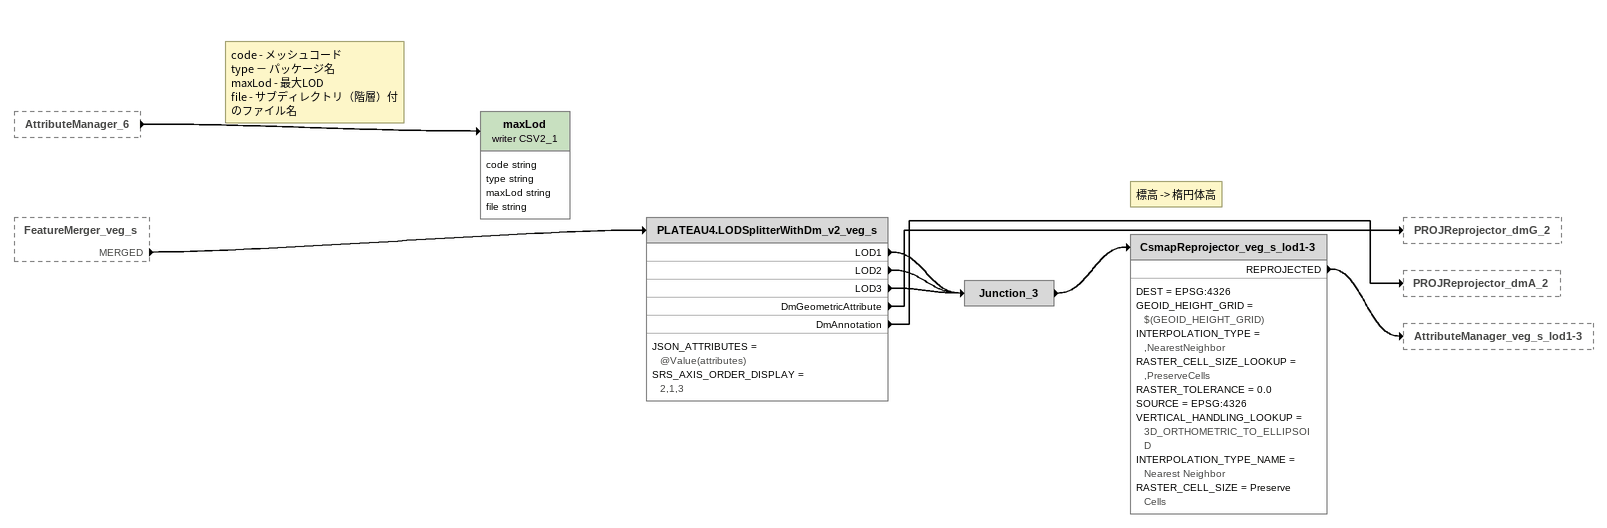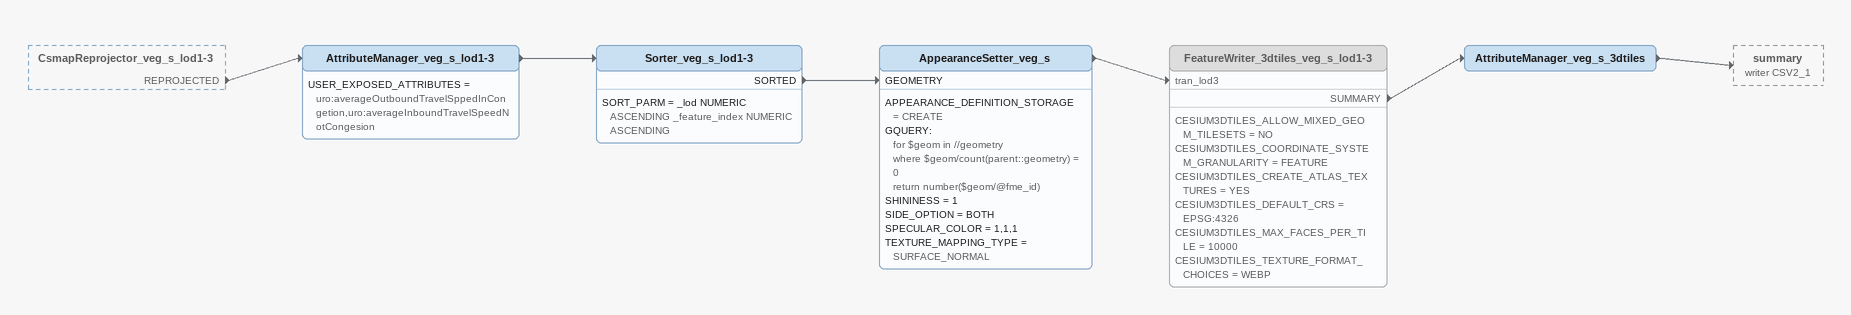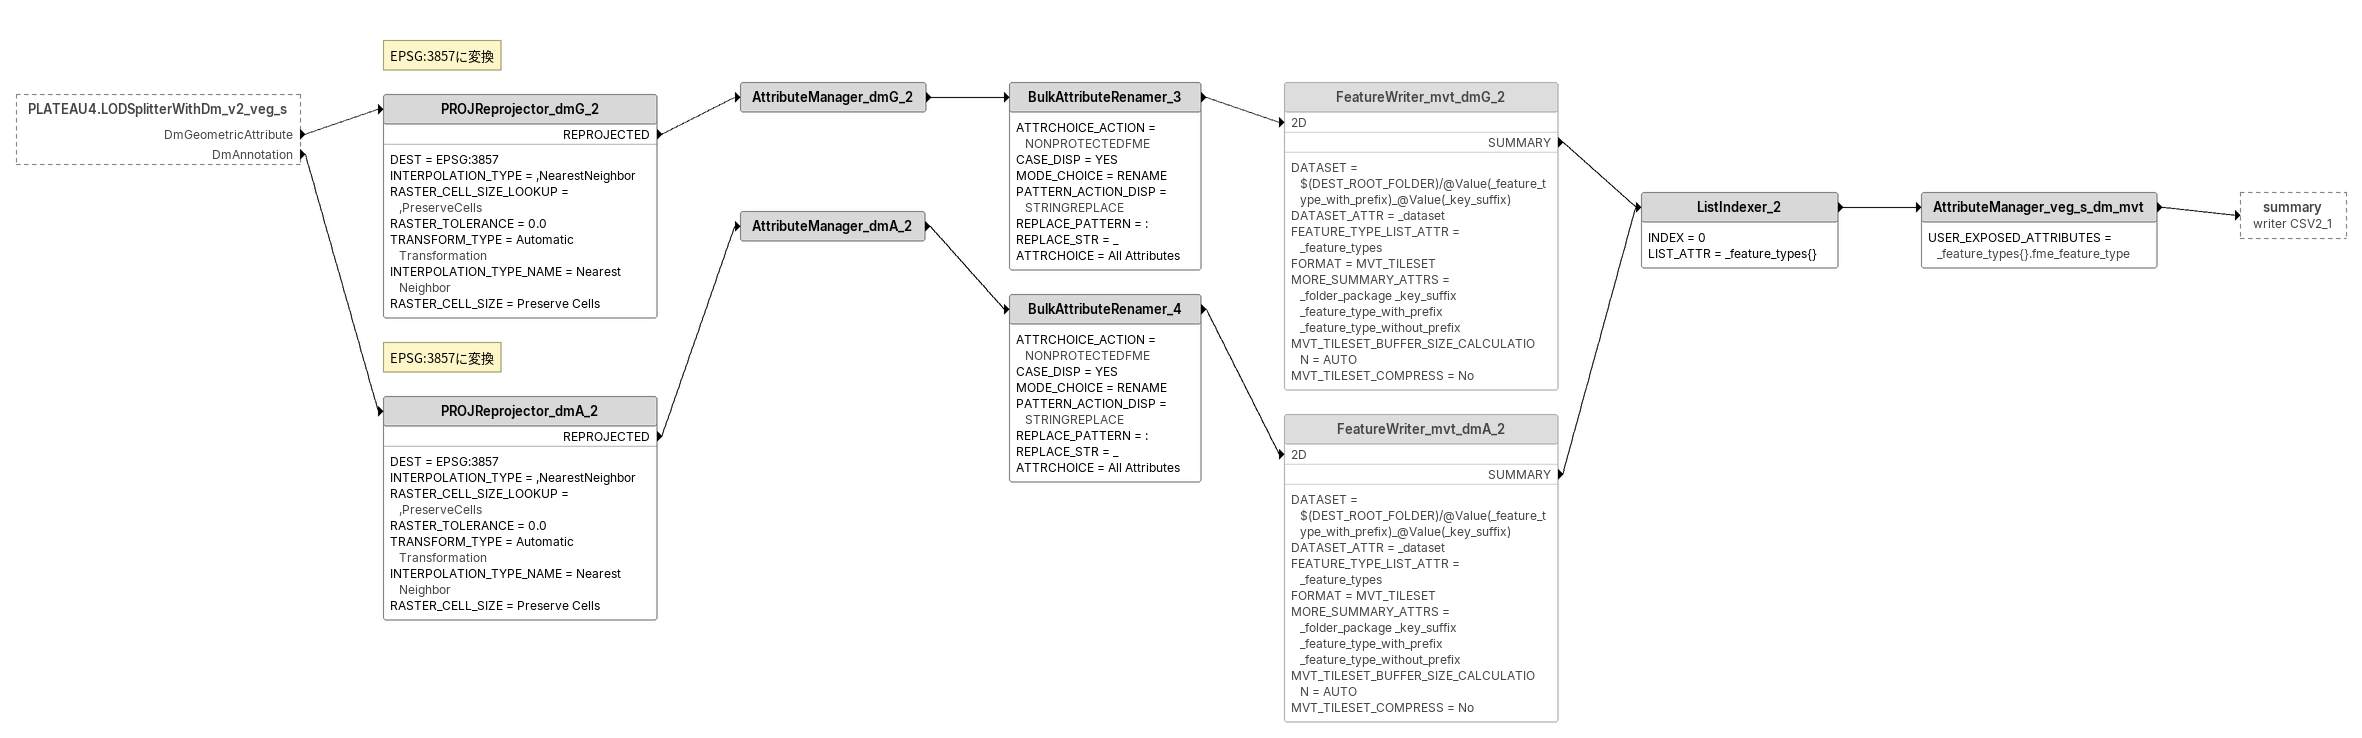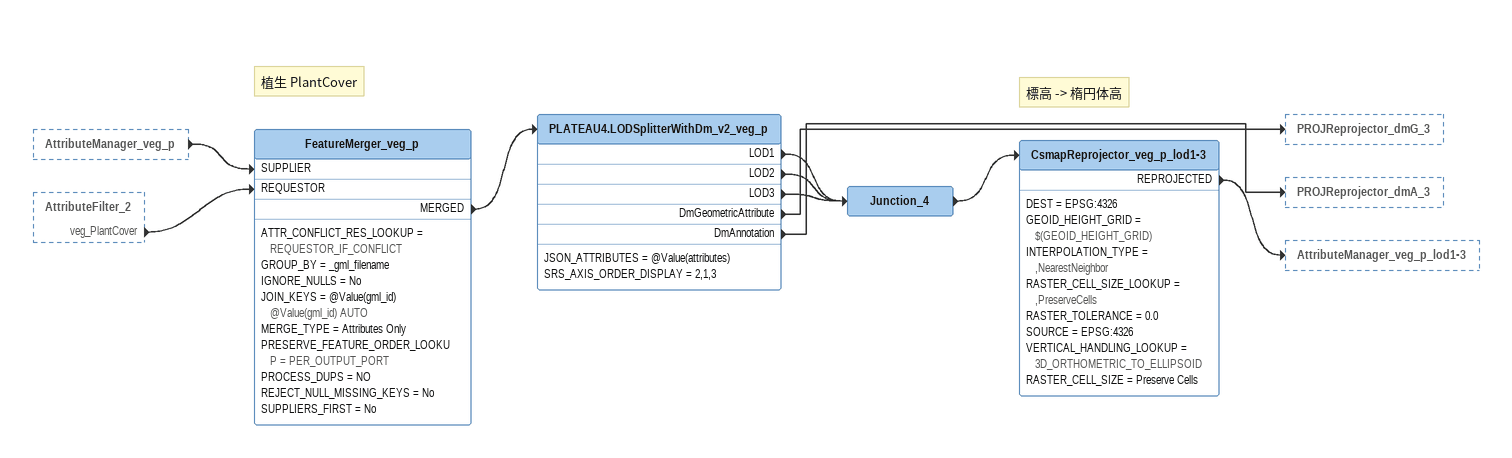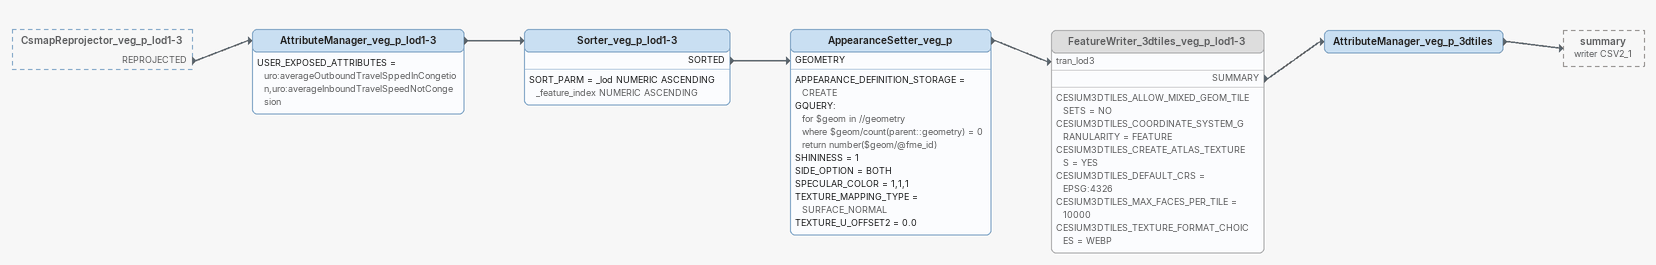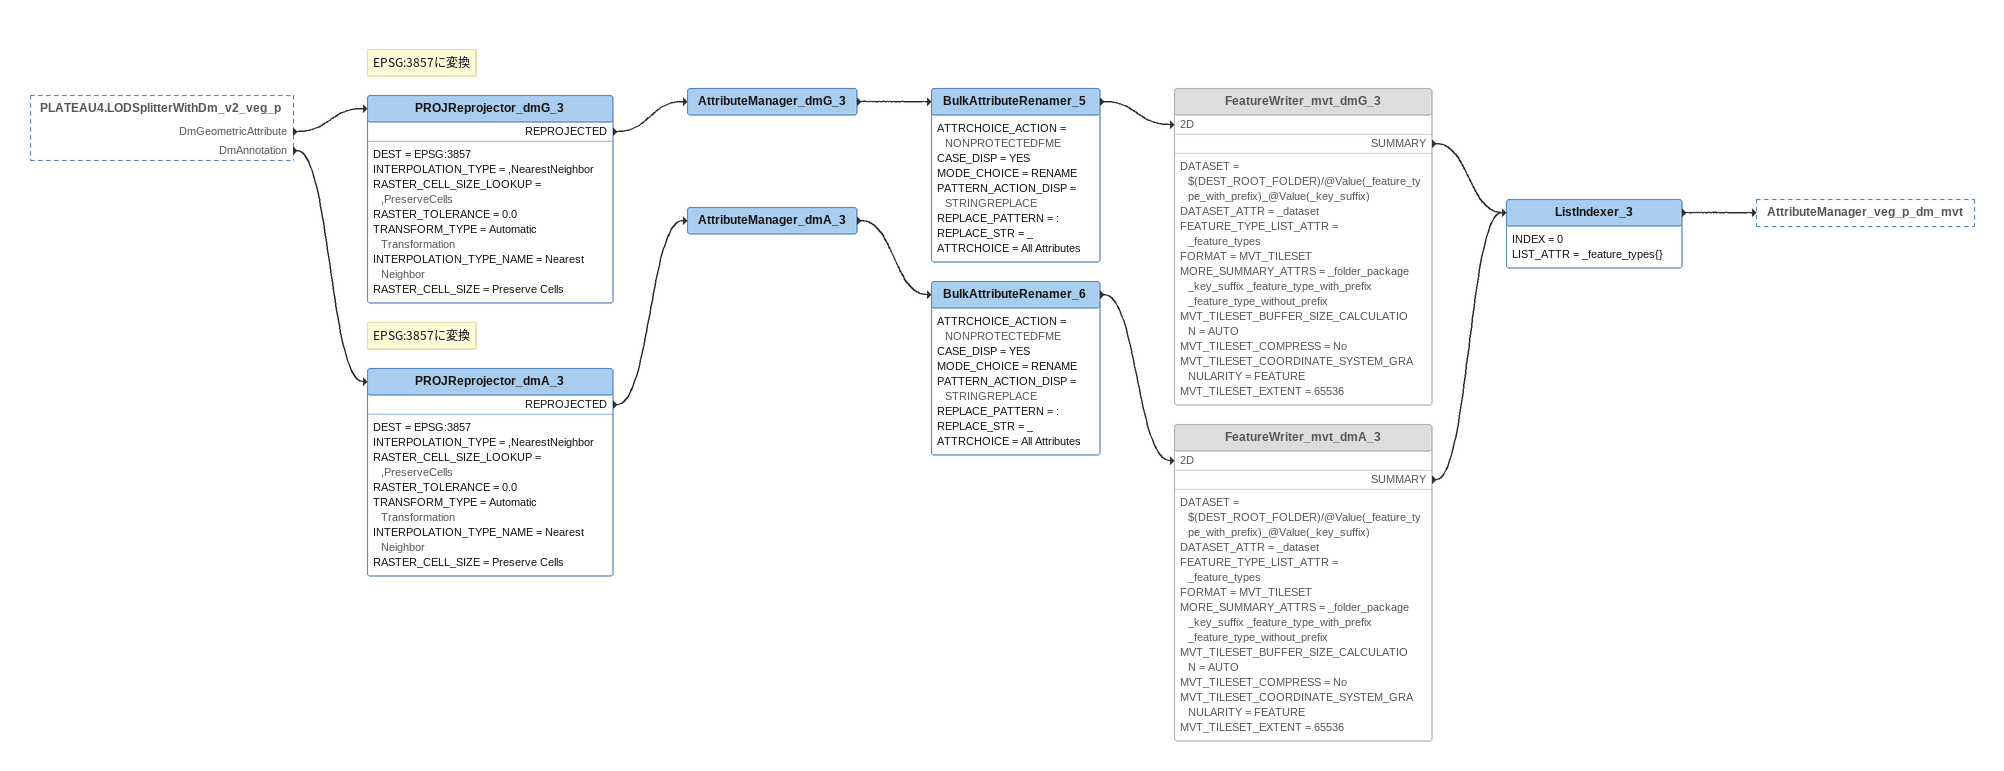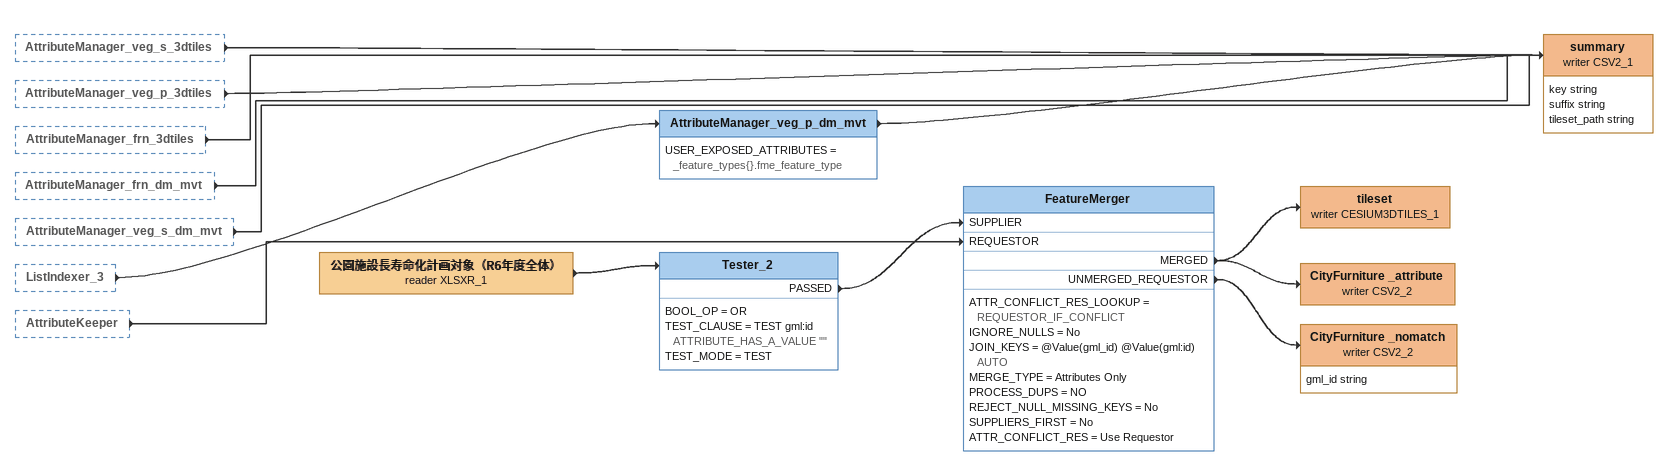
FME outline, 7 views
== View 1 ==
AttributeManager_6 [outside]
    -> maxLod (writer CSV2_1)
FeatureMerger_veg_s [outside]
    MERGED -> PLATEAU4.LODSplitterWithDm_v2_veg_s
Note: code - メッシュコード / type － パッケージ名 / maxLod - 最大LOD / file - サブディレクトリ（階層）付のファイル名
maxLod (writer CSV2_1)
    attributes: code string, type string, maxLod string, file string
PLATEAU4.LODSplitterWithDm_v2_veg_s
    JSON_ATTRIBUTES = @Value(attributes)
    SRS_AXIS_ORDER_DISPLAY = 2,1,3
    LOD1 -> Junction_3
    LOD2 -> Junction_3
    LOD3 -> Junction_3
    DmGeometricAttribute -> PROJReprojector_dmG_2
    DmAnnotation -> PROJReprojector_dmA_2
Junction_3
    -> CsmapReprojector_veg_s_lod1-3
Note: 標高 -> 楕円体高
CsmapReprojector_veg_s_lod1-3
    DEST = EPSG:4326
    GEOID_HEIGHT_GRID = $(GEOID_HEIGHT_GRID)
    INTERPOLATION_TYPE = ,NearestNeighbor
    RASTER_CELL_SIZE_LOOKUP = ,PreserveCells
    RASTER_TOLERANCE = 0.0
    SOURCE = EPSG:4326
    VERTICAL_HANDLING_LOOKUP = 3D_ORTHOMETRIC_TO_ELLIPSOID
    INTERPOLATION_TYPE_NAME = Nearest Neighbor
    RASTER_CELL_SIZE = Preserve Cells
    REPROJECTED -> AttributeManager_veg_s_lod1-3

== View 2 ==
CsmapReprojector_veg_s_lod1-3 [outside]
    REPROJECTED -> AttributeManager_veg_s_lod1-3
AttributeManager_veg_s_lod1-3
    USER_EXPOSED_ATTRIBUTES = uro:averageOutboundTravelSppedInCongetion,uro:averageInboundTravelSpeedNotCongesion
    -> Sorter_veg_s_lod1-3
Sorter_veg_s_lod1-3
    SORT_PARM = _lod NUMERIC ASCENDING _feature_index NUMERIC ASCENDING
    SORTED -> AppearanceSetter_veg_s [GEOMETRY]
AppearanceSetter_veg_s
    APPEARANCE_DEFINITION_STORAGE = CREATE
    GQUERY:
      for $geom in //geometry
      where $geom/count(parent::geometry) = 0
      return number($geom/@fme_id)
    SHININESS = 1
    SIDE_OPTION = BOTH
    SPECULAR_COLOR = 1,1,1
    TEXTURE_MAPPING_TYPE = SURFACE_NORMAL
    -> FeatureWriter_3dtiles_veg_s_lod1-3 [tran_lod3]
FeatureWriter_3dtiles_veg_s_lod1-3 [off]
    CESIUM3DTILES_ALLOW_MIXED_GEOM_TILESETS = NO
    CESIUM3DTILES_COORDINATE_SYSTEM_GRANULARITY = FEATURE
    CESIUM3DTILES_CREATE_ATLAS_TEXTURES = YES
    CESIUM3DTILES_DEFAULT_CRS = EPSG:4326
    CESIUM3DTILES_MAX_FACES_PER_TILE = 10000
    CESIUM3DTILES_TEXTURE_FORMAT_CHOICES = WEBP
    SUMMARY -> AttributeManager_veg_s_3dtiles
AttributeManager_veg_s_3dtiles
    -> summary (writer CSV2_1)

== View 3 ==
PLATEAU4.LODSplitterWithDm_v2_veg_s [outside]
    DmGeometricAttribute -> PROJReprojector_dmG_2
    DmAnnotation -> PROJReprojector_dmA_2
Note: EPSG:3857に変換
PROJReprojector_dmG_2
    DEST = EPSG:3857
    INTERPOLATION_TYPE = ,NearestNeighbor
    RASTER_CELL_SIZE_LOOKUP = ,PreserveCells
    RASTER_TOLERANCE = 0.0
    TRANSFORM_TYPE = Automatic Transformation
    INTERPOLATION_TYPE_NAME = Nearest Neighbor
    RASTER_CELL_SIZE = Preserve Cells
    REPROJECTED -> AttributeManager_dmG_2
AttributeManager_dmG_2
    -> BulkAttributeRenamer_3
BulkAttributeRenamer_3
    ATTRCHOICE_ACTION = NONPROTECTEDFME
    CASE_DISP = YES
    MODE_CHOICE = RENAME
    PATTERN_ACTION_DISP = STRINGREPLACE
    REPLACE_PATTERN = :
    REPLACE_STR = _
    ATTRCHOICE = All Attributes
    -> FeatureWriter_mvt_dmG_2 [2D]
FeatureWriter_mvt_dmG_2 [off]
    DATASET = $(DEST_ROOT_FOLDER)/@Value(_feature_type_with_prefix)_@Value(_key_suffix)
    DATASET_ATTR = _dataset
    FEATURE_TYPE_LIST_ATTR = _feature_types
    FORMAT = MVT_TILESET
    MORE_SUMMARY_ATTRS = _folder_package _key_suffix _feature_type_with_prefix _feature_type_without_prefix
    MVT_TILESET_BUFFER_SIZE_CALCULATION = AUTO
    MVT_TILESET_COMPRESS = No
    SUMMARY -> ListIndexer_2
Note: EPSG:3857に変換
PROJReprojector_dmA_2
    DEST = EPSG:3857
    INTERPOLATION_TYPE = ,NearestNeighbor
    RASTER_CELL_SIZE_LOOKUP = ,PreserveCells
    RASTER_TOLERANCE = 0.0
    TRANSFORM_TYPE = Automatic Transformation
    INTERPOLATION_TYPE_NAME = Nearest Neighbor
    RASTER_CELL_SIZE = Preserve Cells
    REPROJECTED -> AttributeManager_dmA_2
AttributeManager_dmA_2
    -> BulkAttributeRenamer_4
BulkAttributeRenamer_4
    ATTRCHOICE_ACTION = NONPROTECTEDFME
    CASE_DISP = YES
    MODE_CHOICE = RENAME
    PATTERN_ACTION_DISP = STRINGREPLACE
    REPLACE_PATTERN = :
    REPLACE_STR = _
    ATTRCHOICE = All Attributes
    -> FeatureWriter_mvt_dmA_2 [2D]
FeatureWriter_mvt_dmA_2 [off]
    DATASET = $(DEST_ROOT_FOLDER)/@Value(_feature_type_with_prefix)_@Value(_key_suffix)
    DATASET_ATTR = _dataset
    FEATURE_TYPE_LIST_ATTR = _feature_types
    FORMAT = MVT_TILESET
    MORE_SUMMARY_ATTRS = _folder_package _key_suffix _feature_type_with_prefix _feature_type_without_prefix
    MVT_TILESET_BUFFER_SIZE_CALCULATION = AUTO
    MVT_TILESET_COMPRESS = No
    SUMMARY -> ListIndexer_2
ListIndexer_2
    INDEX = 0
    LIST_ATTR = _feature_types{}
    -> AttributeManager_veg_s_dm_mvt
AttributeManager_veg_s_dm_mvt
    USER_EXPOSED_ATTRIBUTES = _feature_types{}.fme_feature_type
    -> summary (writer CSV2_1)

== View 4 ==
AttributeManager_veg_p [outside]
    -> FeatureMerger_veg_p [SUPPLIER]
AttributeFilter_2 [outside]
    veg_PlantCover -> FeatureMerger_veg_p [REQUESTOR]
Note: 植生 PlantCover
FeatureMerger_veg_p
    ATTR_CONFLICT_RES_LOOKUP = REQUESTOR_IF_CONFLICT
    GROUP_BY = _gml_filename
    IGNORE_NULLS = No
    JOIN_KEYS = @Value(gml_id) @Value(gml_id) AUTO
    MERGE_TYPE = Attributes Only
    PRESERVE_FEATURE_ORDER_LOOKUP = PER_OUTPUT_PORT
    PROCESS_DUPS = NO
    REJECT_NULL_MISSING_KEYS = No
    SUPPLIERS_FIRST = No
    MERGED -> PLATEAU4.LODSplitterWithDm_v2_veg_p
PLATEAU4.LODSplitterWithDm_v2_veg_p
    JSON_ATTRIBUTES = @Value(attributes)
    SRS_AXIS_ORDER_DISPLAY = 2,1,3
    LOD1 -> Junction_4
    LOD2 -> Junction_4
    LOD3 -> Junction_4
    DmGeometricAttribute -> PROJReprojector_dmG_3
    DmAnnotation -> PROJReprojector_dmA_3
Junction_4
    -> CsmapReprojector_veg_p_lod1-3
Note: 標高 -> 楕円体高
CsmapReprojector_veg_p_lod1-3
    DEST = EPSG:4326
    GEOID_HEIGHT_GRID = $(GEOID_HEIGHT_GRID)
    INTERPOLATION_TYPE = ,NearestNeighbor
    RASTER_CELL_SIZE_LOOKUP = ,PreserveCells
    RASTER_TOLERANCE = 0.0
    SOURCE = EPSG:4326
    VERTICAL_HANDLING_LOOKUP = 3D_ORTHOMETRIC_TO_ELLIPSOID
    RASTER_CELL_SIZE = Preserve Cells
    REPROJECTED -> AttributeManager_veg_p_lod1-3

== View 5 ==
CsmapReprojector_veg_p_lod1-3 [outside]
    REPROJECTED -> AttributeManager_veg_p_lod1-3
AttributeManager_veg_p_lod1-3
    USER_EXPOSED_ATTRIBUTES = uro:averageOutboundTravelSppedInCongetion,uro:averageInboundTravelSpeedNotCongesion
    -> Sorter_veg_p_lod1-3
Sorter_veg_p_lod1-3
    SORT_PARM = _lod NUMERIC ASCENDING _feature_index NUMERIC ASCENDING
    SORTED -> AppearanceSetter_veg_p [GEOMETRY]
AppearanceSetter_veg_p
    APPEARANCE_DEFINITION_STORAGE = CREATE
    GQUERY:
      for $geom in //geometry
      where $geom/count(parent::geometry) = 0
      return number($geom/@fme_id)
    SHININESS = 1
    SIDE_OPTION = BOTH
    SPECULAR_COLOR = 1,1,1
    TEXTURE_MAPPING_TYPE = SURFACE_NORMAL
    TEXTURE_U_OFFSET2 = 0.0
    -> FeatureWriter_3dtiles_veg_p_lod1-3 [tran_lod3]
FeatureWriter_3dtiles_veg_p_lod1-3 [off]
    CESIUM3DTILES_ALLOW_MIXED_GEOM_TILESETS = NO
    CESIUM3DTILES_COORDINATE_SYSTEM_GRANULARITY = FEATURE
    CESIUM3DTILES_CREATE_ATLAS_TEXTURES = YES
    CESIUM3DTILES_DEFAULT_CRS = EPSG:4326
    CESIUM3DTILES_MAX_FACES_PER_TILE = 10000
    CESIUM3DTILES_TEXTURE_FORMAT_CHOICES = WEBP
    SUMMARY -> AttributeManager_veg_p_3dtiles
AttributeManager_veg_p_3dtiles
    -> summary (writer CSV2_1)

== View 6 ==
PLATEAU4.LODSplitterWithDm_v2_veg_p [outside]
    DmGeometricAttribute -> PROJReprojector_dmG_3
    DmAnnotation -> PROJReprojector_dmA_3
Note: EPSG:3857に変換
PROJReprojector_dmG_3
    DEST = EPSG:3857
    INTERPOLATION_TYPE = ,NearestNeighbor
    RASTER_CELL_SIZE_LOOKUP = ,PreserveCells
    RASTER_TOLERANCE = 0.0
    TRANSFORM_TYPE = Automatic Transformation
    INTERPOLATION_TYPE_NAME = Nearest Neighbor
    RASTER_CELL_SIZE = Preserve Cells
    REPROJECTED -> AttributeManager_dmG_3
AttributeManager_dmG_3
    -> BulkAttributeRenamer_5
BulkAttributeRenamer_5
    ATTRCHOICE_ACTION = NONPROTECTEDFME
    CASE_DISP = YES
    MODE_CHOICE = RENAME
    PATTERN_ACTION_DISP = STRINGREPLACE
    REPLACE_PATTERN = :
    REPLACE_STR = _
    ATTRCHOICE = All Attributes
    -> FeatureWriter_mvt_dmG_3 [2D]
FeatureWriter_mvt_dmG_3 [off]
    DATASET = $(DEST_ROOT_FOLDER)/@Value(_feature_type_with_prefix)_@Value(_key_suffix)
    DATASET_ATTR = _dataset
    FEATURE_TYPE_LIST_ATTR = _feature_types
    FORMAT = MVT_TILESET
    MORE_SUMMARY_ATTRS = _folder_package _key_suffix _feature_type_with_prefix _feature_type_without_prefix
    MVT_TILESET_BUFFER_SIZE_CALCULATION = AUTO
    MVT_TILESET_COMPRESS = No
    MVT_TILESET_COORDINATE_SYSTEM_GRANULARITY = FEATURE
    MVT_TILESET_EXTENT = 65536
    SUMMARY -> ListIndexer_3
Note: EPSG:3857に変換
PROJReprojector_dmA_3
    DEST = EPSG:3857
    INTERPOLATION_TYPE = ,NearestNeighbor
    RASTER_CELL_SIZE_LOOKUP = ,PreserveCells
    RASTER_TOLERANCE = 0.0
    TRANSFORM_TYPE = Automatic Transformation
    INTERPOLATION_TYPE_NAME = Nearest Neighbor
    RASTER_CELL_SIZE = Preserve Cells
    REPROJECTED -> AttributeManager_dmA_3
AttributeManager_dmA_3
    -> BulkAttributeRenamer_6
BulkAttributeRenamer_6
    ATTRCHOICE_ACTION = NONPROTECTEDFME
    CASE_DISP = YES
    MODE_CHOICE = RENAME
    PATTERN_ACTION_DISP = STRINGREPLACE
    REPLACE_PATTERN = :
    REPLACE_STR = _
    ATTRCHOICE = All Attributes
    -> FeatureWriter_mvt_dmA_3 [2D]
FeatureWriter_mvt_dmA_3 [off]
    DATASET = $(DEST_ROOT_FOLDER)/@Value(_feature_type_with_prefix)_@Value(_key_suffix)
    DATASET_ATTR = _dataset
    FEATURE_TYPE_LIST_ATTR = _feature_types
    FORMAT = MVT_TILESET
    MORE_SUMMARY_ATTRS = _folder_package _key_suffix _feature_type_with_prefix _feature_type_without_prefix
    MVT_TILESET_BUFFER_SIZE_CALCULATION = AUTO
    MVT_TILESET_COMPRESS = No
    MVT_TILESET_COORDINATE_SYSTEM_GRANULARITY = FEATURE
    MVT_TILESET_EXTENT = 65536
    SUMMARY -> ListIndexer_3
ListIndexer_3
    INDEX = 0
    LIST_ATTR = _feature_types{}
    -> AttributeManager_veg_p_dm_mvt

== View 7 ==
AttributeManager_veg_s_3dtiles [outside]
    -> summary (writer CSV2_1)
AttributeManager_veg_p_3dtiles [outside]
    -> summary (writer CSV2_1)
AttributeManager_frn_3dtiles [outside]
    -> summary (writer CSV2_1)
AttributeManager_frn_dm_mvt [outside]
    -> summary (writer CSV2_1)
AttributeManager_veg_s_dm_mvt [outside]
    -> summary (writer CSV2_1)
ListIndexer_3 [outside]
    -> AttributeManager_veg_p_dm_mvt
AttributeKeeper [outside]
    -> FeatureMerger [REQUESTOR]
AttributeManager_veg_p_dm_mvt
    USER_EXPOSED_ATTRIBUTES = _feature_types{}.fme_feature_type
    -> summary (writer CSV2_1)
summary (writer CSV2_1)
    attributes: key string, suffix string, tileset_path string
公園施設長寿命化計画対象（R6年度全体） (reader XLSXR_1)
    -> Tester_2
Tester_2
    BOOL_OP = OR
    TEST_CLAUSE = TEST gml:id ATTRIBUTE_HAS_A_VALUE ""
    TEST_MODE = TEST
    PASSED -> FeatureMerger [SUPPLIER]
FeatureMerger
    ATTR_CONFLICT_RES_LOOKUP = REQUESTOR_IF_CONFLICT
    IGNORE_NULLS = No
    JOIN_KEYS = @Value(gml_id) @Value(gml:id) AUTO
    MERGE_TYPE = Attributes Only
    PROCESS_DUPS = NO
    REJECT_NULL_MISSING_KEYS = No
    SUPPLIERS_FIRST = No
    ATTR_CONFLICT_RES = Use Requestor
    MERGED -> tileset (writer CESIUM3DTILES_1)
    MERGED -> CityFurniture _attribute (writer CSV2_2)
    UNMERGED_REQUESTOR -> CityFurniture _nomatch (writer CSV2_2)
tileset (writer CESIUM3DTILES_1)
CityFurniture _attribute (writer CSV2_2)
CityFurniture _nomatch (writer CSV2_2)
    attributes: gml_id string
